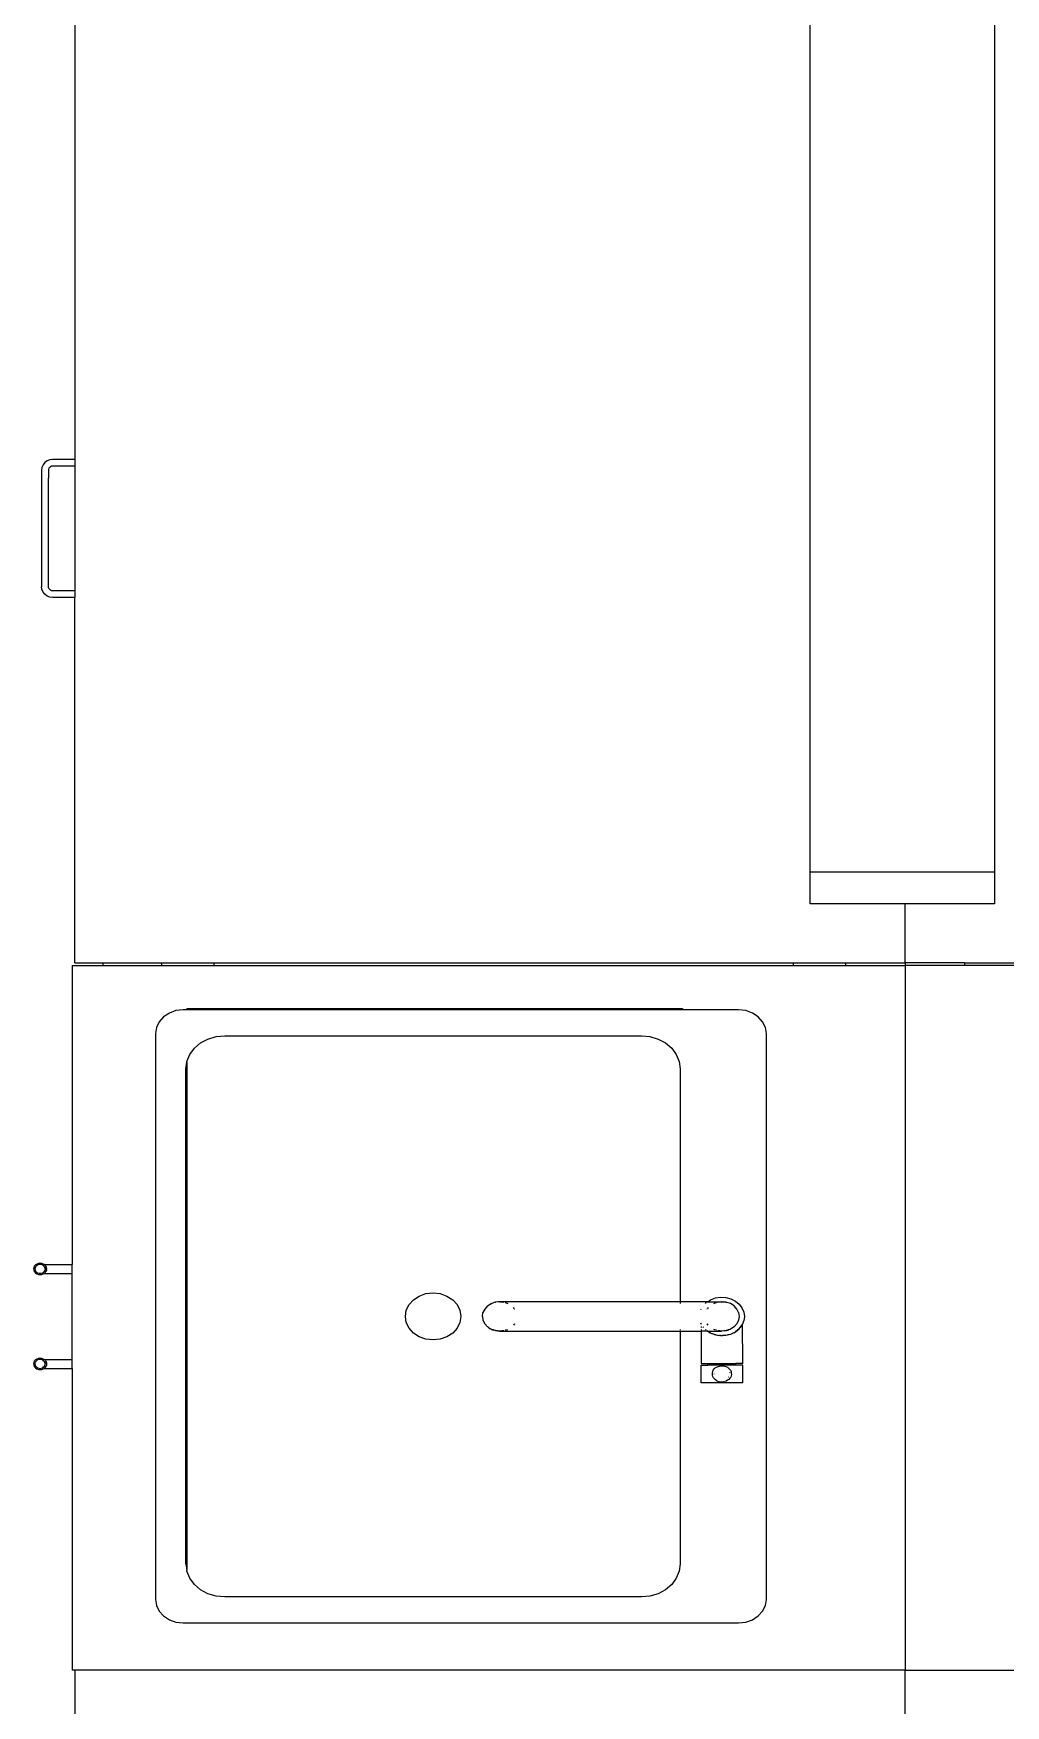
# Model space of a CAD drawing. Header units: metres. Extents: x 217 to 1422, y -179 to 129.
# Drawn here: x 1357.101 to 1357.892, y 62.871 to 64.23 of the extents above; entities that cross this region are included whole.
import ezdxf

# ---------------------------------------------------------------- set-up
doc = ezdxf.new("R2010")
doc.units = ezdxf.units.M
doc.header["$LTSCALE"] = 0.5
doc.header["$MEASUREMENT"] = 0
doc.layers.add('+1', color=255, linetype='Continuous')

# ---------------------------------------------------------------- blocks, each defined once
blk = doc.blocks.new('Chemistry Lab table pl')
at = {"layer": '+1', "transparency": 33554687}
for p, q in [((4.8403, 4.0984), (4.8403, 4.7734)), ((4.2653, 4.1467), (4.2653, 4.1891)), ((4.2676, 4.1891), (4.2676, 4.1467)), ((3.2906, 4.1712), (4.1917, 4.1712)), ((4.1917, 4.1712), (4.1917, 4.0212)), ((4.1917, 4.1712), (4.2175, 4.1712)), ((4.2175, 4.1712), (4.2175, 4.0984)), ((4.2653, 4.1467), (4.2653, 4.0984)), ((4.2653, 4.1467), (4.2676, 4.1467)), ((4.2676, 4.1467), (4.2676, 4.0984)), ((4.2653, 4.0984), (4.2175, 4.0984)), ((4.2175, 4.0984), (4.2175, 4.0212)), ((4.2653, 4.0984), (4.2676, 4.0984)), ((4.2653, 4.0501), (4.2653, 4.0984)), ((4.2676, 4.0984), (4.8403, 4.0984)), ((4.2676, 4.0501), (4.2676, 4.0984)), ((4.8981, 4.0984), (4.8403, 4.0984)), ((4.8403, 4.0984), (4.8403, 3.4234)), ((4.2653, 4.0078), (4.2653, 4.0501)), ((4.2653, 4.0501), (4.2676, 4.0501)), ((4.2676, 4.0078), (4.2676, 4.0501)), ((4.1917, 4.0212), (3.2906, 4.0212)), ((4.2175, 4.0212), (4.1917, 4.0212)), ((4.2653, 3.5365), (4.2653, 4.0078)), ((4.2676, 4.0078), (4.2653, 4.0078)), ((4.2676, 3.5365), (4.2676, 4.0078)), ((4.3178, 3.9848), (4.3132, 3.9825)), ((4.3228, 3.9856), (4.3178, 3.9848)), ((4.7828, 3.9856), (4.3228, 3.9856)), ((4.7877, 3.9848), (4.7828, 3.9856)), ((4.7923, 3.9825), (4.7877, 3.9848)), ((4.3062, 3.9743), (4.3042, 3.9688)), ((4.3092, 3.9789), (4.3062, 3.9743)), ((4.3132, 3.9825), (4.3092, 3.9789)), ((4.7963, 3.9789), (4.7923, 3.9825)), ((4.7994, 3.9743), (4.7963, 3.9789)), ((4.8013, 3.9688), (4.7994, 3.9743)), ((4.3042, 3.9688), (4.3036, 3.963)), ((4.3036, 3.963), (4.3036, 3.9174)), ((4.5374, 3.9526), (4.5385, 3.9567)), ((4.5385, 3.9567), (4.5403, 3.9604)), ((4.5403, 3.9604), (4.5427, 3.9635)), ((4.5424, 3.9565), (4.5417, 3.9545)), ((4.5443, 3.9594), (4.5424, 3.9565)), ((4.5427, 3.9635), (4.5458, 3.9658)), ((4.5468, 3.9617), (4.5443, 3.9594)), ((4.5458, 3.9658), (4.5492, 3.9673)), ((4.5497, 3.9631), (4.5468, 3.9617)), ((4.5492, 3.9673), (4.5528, 3.9678)), ((4.5497, 3.9631), (4.5528, 3.9635)), ((4.5528, 3.9678), (4.5563, 3.9673)), ((4.5528, 3.9635), (4.5559, 3.9631)), ((4.5559, 3.9631), (4.5587, 3.9617)), ((4.5587, 3.9664), (4.5563, 3.9673)), ((4.5588, 3.9663), (4.5587, 3.9664)), ((4.5612, 3.9594), (4.5587, 3.9617)), ((4.5911, 3.9664), (4.5588, 3.9663)), ((4.5588, 3.9663), (4.559, 3.9662)), ((4.5591, 3.9662), (4.559, 3.9662)), ((4.559, 3.9662), (4.559, 3.9662)), ((4.5597, 3.9658), (4.5591, 3.9662)), ((4.5597, 3.9658), (4.5598, 3.9658)), ((4.5598, 3.9658), (4.5607, 3.9652)), ((4.5628, 3.9635), (4.5598, 3.9658)), ((4.5607, 3.9652), (4.5617, 3.9644)), ((4.5609, 3.9596), (4.5616, 3.9589)), ((4.5612, 3.9594), (4.5616, 3.9589)), ((4.5616, 3.9589), (4.5618, 3.9587)), ((4.5618, 3.9586), (4.5616, 3.9589)), ((4.5628, 3.9635), (4.5617, 3.9644)), ((4.5618, 3.9587), (4.5626, 3.9574)), ((4.562, 3.9582), (4.5631, 3.9565)), ((4.5626, 3.9574), (4.5631, 3.9565)), ((4.5652, 3.9604), (4.5628, 3.9635)), ((4.5628, 3.9635), (4.564, 3.9621)), ((4.5631, 3.9565), (4.5633, 3.9561)), ((4.5633, 3.9561), (4.5633, 3.956)), ((4.5633, 3.956), (4.5639, 3.9545)), ((4.5633, 3.956), (4.5638, 3.9545)), ((4.564, 3.9621), (4.5652, 3.9604)), ((4.566, 3.9591), (4.5652, 3.9604)), ((4.5671, 3.9567), (4.5652, 3.9604)), ((4.566, 3.9591), (4.5666, 3.9579)), ((4.5671, 3.9567), (4.5666, 3.9579)), ((4.5675, 3.9554), (4.5671, 3.9567)), ((4.5681, 3.9526), (4.5671, 3.9567)), ((4.5911, 3.9664), (4.5911, 3.9607)), ((4.5923, 3.9607), (4.5911, 3.9607)), ((4.5911, 3.9381), (4.5911, 3.9607)), ((4.6067, 3.9664), (4.5923, 3.9664)), ((4.5923, 3.9664), (4.5923, 3.9607)), ((4.5923, 3.9607), (4.5923, 3.9381)), ((4.5948, 3.9549), (4.5956, 3.9557)), ((4.5956, 3.9557), (4.5966, 3.9564)), ((4.5966, 3.9564), (4.5977, 3.9569)), ((4.5977, 3.9569), (4.5988, 3.9571)), ((4.5988, 3.9571), (4.5999, 3.9572)), ((4.5999, 3.9572), (4.601, 3.957)), ((4.601, 3.957), (4.6021, 3.9566)), ((4.6021, 3.9566), (4.6031, 3.9559)), ((4.6031, 3.9559), (4.604, 3.9551)), ((4.6067, 3.9664), (4.6067, 3.9325)), ((4.8019, 3.963), (4.8013, 3.9688)), ((4.8019, 3.5115), (4.8019, 3.963)), ((4.5372, 3.9484), (4.5374, 3.9526)), ((4.5378, 3.9442), (4.5372, 3.9484)), ((4.5393, 3.9403), (4.5378, 3.9442)), ((4.5408, 3.9496), (4.5411, 3.9527)), ((4.5408, 3.9496), (4.5409, 3.951)), ((4.5408, 3.9494), (4.5408, 3.9496)), ((4.5408, 3.9494), (4.5408, 3.9493)), ((4.5408, 3.9493), (4.5408, 3.9492)), ((4.541, 3.9477), (4.5408, 3.9492)), ((4.5408, 3.9379), (4.5408, 3.9492)), ((4.5411, 3.9527), (4.5409, 3.951)), ((4.5411, 3.9461), (4.541, 3.9477)), ((4.5412, 3.9529), (4.5411, 3.9527)), ((4.5412, 3.9531), (4.5416, 3.9542)), ((4.5412, 3.9529), (4.5412, 3.9531)), ((4.5415, 3.9448), (4.5415, 3.945)), ((4.5416, 3.9543), (4.5417, 3.9545)), ((4.5416, 3.9542), (4.5416, 3.9543)), ((4.5422, 3.9429), (4.5416, 3.9446)), ((4.5639, 3.9446), (4.5633, 3.9429)), ((4.5638, 3.9545), (4.5643, 3.9531)), ((4.5643, 3.9531), (4.5639, 3.9545)), ((4.564, 3.945), (4.564, 3.9448)), ((4.5643, 3.9531), (4.5643, 3.9529)), ((4.5643, 3.9529), (4.5644, 3.9529)), ((4.5644, 3.9529), (4.5646, 3.951)), ((4.5644, 3.9529), (4.5645, 3.9512)), ((4.5645, 3.9477), (4.5644, 3.9461)), ((4.5645, 3.9512), (4.5647, 3.9494)), ((4.5647, 3.9492), (4.5645, 3.9477)), ((4.5646, 3.951), (4.5647, 3.9494)), ((4.5647, 3.9494), (4.5647, 3.9492)), ((4.5647, 3.9379), (4.5647, 3.9492)), ((4.5663, 3.9405), (4.5676, 3.9439)), ((4.5675, 3.9434), (4.5669, 3.9418)), ((4.5675, 3.9554), (4.5678, 3.9541)), ((4.5675, 3.9434), (4.5676, 3.9439)), ((4.5676, 3.9439), (4.5677, 3.9442)), ((4.5677, 3.9445), (4.5678, 3.9447)), ((4.5677, 3.9445), (4.5677, 3.9442)), ((4.5681, 3.9526), (4.5678, 3.9541)), ((4.5678, 3.9447), (4.5683, 3.9484)), ((4.5678, 3.9447), (4.568, 3.9458)), ((4.568, 3.9458), (4.5682, 3.9474)), ((4.5681, 3.9526), (4.5682, 3.9515)), ((4.5683, 3.9484), (4.5681, 3.9526)), ((4.5682, 3.9515), (4.5683, 3.9499)), ((4.5683, 3.9484), (4.5682, 3.9474)), ((4.5683, 3.9484), (4.5683, 3.9499)), ((4.5929, 3.9502), (4.5931, 3.9515)), ((4.5929, 3.9488), (4.5929, 3.9502)), ((4.5931, 3.9475), (4.5929, 3.9488)), ((4.5931, 3.9515), (4.5935, 3.9527)), ((4.5935, 3.9463), (4.5931, 3.9475)), ((4.5935, 3.9527), (4.5941, 3.9539)), ((4.594, 3.9451), (4.5935, 3.9463)), ((4.5947, 3.9441), (4.594, 3.9451)), ((4.5941, 3.9539), (4.5948, 3.9549)), ((4.5947, 3.9466), (4.5947, 3.9467)), ((4.5955, 3.9432), (4.5947, 3.9441)), ((4.5965, 3.9425), (4.5955, 3.9432)), ((4.5975, 3.942), (4.5965, 3.9425)), ((4.5986, 3.9417), (4.5975, 3.942)), ((4.598, 3.9434), (4.598, 3.9435)), ((4.5985, 3.9556), (4.5986, 3.9556)), ((4.5996, 3.9432), (4.5995, 3.9432)), ((4.6017, 3.9421), (4.6006, 3.9418)), ((4.6027, 3.9427), (4.6017, 3.9421)), ((4.6021, 3.9549), (4.6021, 3.9548)), ((4.6021, 3.9548), (4.6022, 3.9547)), ((4.6036, 3.9434), (4.6027, 3.9427)), ((4.6044, 3.9443), (4.6036, 3.9434)), ((4.604, 3.9551), (4.6047, 3.9541)), ((4.6051, 3.9454), (4.6044, 3.9443)), ((4.6047, 3.9541), (4.6053, 3.953)), ((4.6048, 3.9495), (4.6048, 3.9494)), ((4.6051, 3.9454), (4.6056, 3.9466)), ((4.6053, 3.953), (4.6057, 3.9518)), ((4.6056, 3.9466), (4.6059, 3.9479)), ((4.606, 3.9505), (4.6057, 3.9518)), ((4.6061, 3.9492), (4.6059, 3.9479)), ((4.606, 3.9505), (4.6061, 3.9492)), ((4.5408, 3.9379), (4.5393, 3.9403)), ((4.5412, 3.9371), (4.5408, 3.9379)), ((4.5408, 3.9379), (4.5408, 3.9156)), ((4.5422, 3.9361), (4.5416, 3.9367)), ((4.5456, 3.9383), (4.5463, 3.9377)), ((4.5467, 3.9373), (4.5465, 3.9374)), ((4.5471, 3.9324), (4.5465, 3.9327)), ((4.559, 3.9327), (4.5584, 3.9324)), ((4.5587, 3.9325), (4.5584, 3.9324)), ((4.5584, 3.9324), (4.5584, 3.9324)), ((4.5588, 3.9325), (4.5587, 3.9325)), ((4.559, 3.9374), (4.5588, 3.9373)), ((4.5588, 3.9325), (4.559, 3.9326)), ((4.5588, 3.9325), (4.559, 3.9325)), ((4.5599, 3.9383), (4.5592, 3.9377)), ((4.5607, 3.9325), (4.5609, 3.9325)), ((4.5613, 3.9341), (4.5612, 3.9341)), ((4.5612, 3.9341), (4.5613, 3.9341)), ((4.5618, 3.9345), (4.5613, 3.9341)), ((4.5615, 3.9325), (4.5618, 3.9325)), ((4.5618, 3.9346), (4.5618, 3.9345)), ((4.5639, 3.9367), (4.5633, 3.9361)), ((4.5639, 3.9367), (4.5633, 3.936)), ((4.5633, 3.936), (4.5639, 3.9367)), ((4.5633, 3.9325), (4.5639, 3.9325)), ((4.5643, 3.9371), (4.5647, 3.9379)), ((4.5643, 3.9371), (4.5647, 3.9377)), ((4.5643, 3.9371), (4.5647, 3.9377)), ((4.5644, 3.9325), (4.5647, 3.9325)), ((4.5647, 3.9379), (4.566, 3.9398)), ((4.5651, 3.9382), (4.5647, 3.9377)), ((4.5647, 3.9379), (4.5647, 3.9377)), ((4.5647, 3.9377), (4.5647, 3.9325)), ((4.5647, 3.9325), (4.5911, 3.9325)), ((4.5647, 3.9156), (4.5647, 3.9325)), ((4.566, 3.9398), (4.5651, 3.9382)), ((4.5651, 3.9382), (4.566, 3.9398)), ((4.566, 3.9398), (4.5661, 3.9401)), ((4.5661, 3.9401), (4.566, 3.9398)), ((4.5661, 3.9401), (4.5662, 3.9401)), ((4.5663, 3.9405), (4.5662, 3.9403)), ((4.5662, 3.9403), (4.5662, 3.9401)), ((4.5663, 3.9405), (4.5669, 3.9418)), ((4.5923, 3.9381), (4.5911, 3.9381)), ((4.5911, 3.9325), (4.5911, 3.9381)), ((4.5923, 3.9325), (4.5923, 3.9381)), ((4.6067, 3.9325), (4.5923, 3.9325)), ((4.5995, 3.9417), (4.5986, 3.9417)), ((4.6006, 3.9418), (4.5995, 3.9417)), ((4.3026, 3.9174), (4.3036, 3.9174)), ((4.3026, 3.5375), (4.3026, 3.9174)), ((4.3036, 3.9174), (4.3036, 3.5376)), ((4.3455, 3.9148), (4.3515, 3.9156)), ((4.3515, 3.9156), (4.5408, 3.9156)), ((4.5408, 3.9156), (4.5411, 3.9156)), ((4.5408, 3.9156), (4.5408, 3.769)), ((4.5416, 3.9156), (4.5422, 3.9156)), ((4.5633, 3.9156), (4.5639, 3.9156)), ((4.5644, 3.9156), (4.5647, 3.9156)), ((4.5647, 3.9156), (4.754, 3.9156)), ((4.5647, 3.769), (4.5647, 3.9156)), ((4.754, 3.9156), (4.76, 3.9148)), ((4.3273, 3.8977), (4.3305, 3.9037)), ((4.3305, 3.9037), (4.3348, 3.9087)), ((4.3348, 3.9087), (4.3399, 3.9124)), ((4.3399, 3.9124), (4.3455, 3.9148)), ((4.76, 3.9148), (4.7656, 3.9124)), ((4.7656, 3.9124), (4.7707, 3.9087)), ((4.7707, 3.9087), (4.775, 3.9037)), ((4.775, 3.9037), (4.7782, 3.8977)), ((4.3247, 3.884), (4.3253, 3.891)), ((4.3253, 3.891), (4.3273, 3.8977)), ((4.7782, 3.8977), (4.7802, 3.891)), ((4.7802, 3.891), (4.7808, 3.884)), ((4.3247, 3.5453), (4.3247, 3.884)), ((4.7808, 3.884), (4.7808, 3.5453)), ((4.5463, 3.7806), (4.5456, 3.78)), ((4.5465, 3.7808), (4.5467, 3.781)), ((4.5588, 3.781), (4.559, 3.7808)), ((4.5592, 3.7806), (4.5599, 3.78)), ((4.5408, 3.769), (4.541, 3.7706)), ((4.5408, 3.7688), (4.5408, 3.769)), ((4.5408, 3.7688), (4.5409, 3.7673)), ((4.5408, 3.7688), (4.5411, 3.7656)), ((4.5409, 3.7673), (4.5411, 3.7656)), ((4.541, 3.7706), (4.5411, 3.7721)), ((4.5411, 3.7656), (4.5411, 3.7655)), ((4.5412, 3.7654), (4.5411, 3.7655)), ((4.5412, 3.7652), (4.5412, 3.7654)), ((4.5415, 3.7733), (4.5415, 3.7735)), ((4.5416, 3.7736), (4.5422, 3.7753)), ((4.5639, 3.7736), (4.5633, 3.7753)), ((4.564, 3.7735), (4.564, 3.7733)), ((4.5644, 3.7655), (4.5643, 3.7654)), ((4.5643, 3.7654), (4.5643, 3.7652)), ((4.5644, 3.7721), (4.5645, 3.7706)), ((4.5647, 3.7687), (4.5644, 3.7655)), ((4.5646, 3.7673), (4.5644, 3.7655)), ((4.5645, 3.7706), (4.5647, 3.769)), ((4.5646, 3.7673), (4.5647, 3.7687)), ((4.5647, 3.7689), (4.5647, 3.769)), ((4.5647, 3.7689), (4.5647, 3.7688)), ((4.5647, 3.7688), (4.5647, 3.7687)), ((4.5412, 3.7652), (4.5416, 3.7639)), ((4.5417, 3.7638), (4.5416, 3.7639)), ((4.5417, 3.7638), (4.542, 3.7629)), ((4.542, 3.7629), (4.5422, 3.7624)), ((4.5422, 3.7622), (4.5422, 3.7624)), ((4.5424, 3.7618), (4.5422, 3.7622)), ((4.5443, 3.7588), (4.5424, 3.7618)), ((4.5443, 3.7588), (4.5468, 3.7566)), ((4.5468, 3.7566), (4.5497, 3.7552)), ((4.5528, 3.7547), (4.5497, 3.7552)), ((4.5528, 3.7547), (4.5559, 3.7552)), ((4.5559, 3.7552), (4.5587, 3.7566)), ((4.5612, 3.7588), (4.5587, 3.7566)), ((4.5617, 3.7596), (4.5612, 3.7588)), ((4.5618, 3.7598), (4.5617, 3.7596)), ((4.562, 3.7601), (4.5618, 3.7598)), ((4.5631, 3.7618), (4.562, 3.7601)), ((4.562, 3.7601), (4.5626, 3.7608)), ((4.5626, 3.7608), (4.5631, 3.7618)), ((4.5633, 3.7622), (4.5631, 3.7618)), ((4.5633, 3.7622), (4.5639, 3.7638)), ((4.5638, 3.7638), (4.5633, 3.7622)), ((4.5633, 3.7622), (4.5633, 3.7622)), ((4.5643, 3.7652), (4.5638, 3.7638)), ((4.5643, 3.7652), (4.5639, 3.7638)), ((4.5342, 3.7205), (4.5362, 3.7259)), ((4.5362, 3.7259), (4.5392, 3.7306)), ((4.5392, 3.7306), (4.5432, 3.7342)), ((4.5432, 3.7342), (4.5478, 3.7364)), ((4.5478, 3.7364), (4.5528, 3.7372)), ((4.5528, 3.7372), (4.5577, 3.7364)), ((4.5577, 3.7364), (4.5623, 3.7342)), ((4.5623, 3.7342), (4.5663, 3.7306)), ((4.5663, 3.7306), (4.5694, 3.7259)), ((4.5694, 3.7259), (4.5713, 3.7205)), ((4.5336, 3.7146), (4.5342, 3.7205)), ((4.5342, 3.7088), (4.5336, 3.7146)), ((4.5713, 3.7205), (4.5719, 3.7146)), ((4.5719, 3.7146), (4.5713, 3.7088)), ((4.5362, 3.7034), (4.5342, 3.7088)), ((4.5392, 3.6987), (4.5362, 3.7034)), ((4.5432, 3.6951), (4.5392, 3.6987)), ((4.5663, 3.6987), (4.5623, 3.6951)), ((4.5694, 3.7034), (4.5663, 3.6987)), ((4.5713, 3.7088), (4.5694, 3.7034)), ((4.5478, 3.6928), (4.5432, 3.6951)), ((4.5528, 3.6921), (4.5478, 3.6928)), ((4.5577, 3.6928), (4.5528, 3.6921)), ((4.5623, 3.6951), (4.5577, 3.6928)), ((4.2653, 3.4942), (4.2653, 3.5365)), ((4.2653, 3.5365), (4.2676, 3.5365)), ((4.2676, 3.4942), (4.2676, 3.5365)), ((4.3031, 3.5376), (4.3026, 3.5375)), ((4.3026, 3.5333), (4.3026, 3.5375)), ((4.3036, 3.5376), (4.3035, 3.5376)), ((4.3036, 3.5376), (4.3036, 3.5334)), ((4.3253, 3.5383), (4.3247, 3.5453)), ((4.3273, 3.5316), (4.3253, 3.5383)), ((4.7802, 3.5383), (4.7782, 3.5316)), ((4.7808, 3.5453), (4.7802, 3.5383)), ((4.3031, 3.5334), (4.3026, 3.5333)), ((4.3026, 3.5144), (4.3026, 3.5333)), ((4.3036, 3.5334), (4.3035, 3.5334)), ((4.3036, 3.5334), (4.3036, 3.5144)), ((4.3305, 3.5256), (4.3273, 3.5316)), ((4.3348, 3.5206), (4.3305, 3.5256)), ((4.775, 3.5256), (4.7707, 3.5206)), ((4.7782, 3.5316), (4.775, 3.5256)), ((4.3026, 3.5144), (4.3036, 3.5144)), ((4.3036, 3.5144), (4.3036, 3.5115)), ((4.3036, 3.5115), (4.3042, 3.5056)), ((4.3399, 3.5168), (4.3348, 3.5206)), ((4.3455, 3.5145), (4.3399, 3.5168)), ((4.3461, 3.5144), (4.3455, 3.5145)), ((4.3461, 3.5144), (4.7594, 3.5144)), ((4.3515, 3.5137), (4.3461, 3.5144)), ((4.754, 3.5137), (4.3515, 3.5137)), ((4.754, 3.5137), (4.7594, 3.5144)), ((4.76, 3.5145), (4.7594, 3.5144)), ((4.7656, 3.5168), (4.76, 3.5145)), ((4.7707, 3.5206), (4.7656, 3.5168)), ((4.8013, 3.5056), (4.8019, 3.5115)), ((4.2653, 3.4461), (4.2653, 3.4942)), ((4.2676, 3.4942), (4.2653, 3.4942)), ((4.2676, 3.4461), (4.2676, 3.4942)), ((4.3042, 3.5056), (4.3062, 3.5002)), ((4.3062, 3.5002), (4.3092, 3.4955)), ((4.3092, 3.4955), (4.3132, 3.4919)), ((4.7923, 3.4919), (4.7963, 3.4955)), ((4.7963, 3.4955), (4.7994, 3.5002)), ((4.7994, 3.5002), (4.8013, 3.5056)), ((4.3132, 3.4919), (4.3178, 3.4897)), ((4.3178, 3.4897), (4.3228, 3.4889)), ((4.3228, 3.4889), (4.7828, 3.4889)), ((4.7828, 3.4889), (4.7877, 3.4897)), ((4.7877, 3.4897), (4.7923, 3.4919)), ((4.2653, 3.4234), (4.2653, 3.4461)), ((4.2653, 3.4461), (4.2676, 3.4461)), ((4.2676, 3.4212), (4.2676, 3.4461)), ((3.3349, 3.4234), (3.8561, 3.4234)), ((3.8561, 3.4234), (3.8561, 3.4052)), ((3.8561, 3.4234), (3.8615, 3.4234)), ((3.8615, 3.4234), (3.8615, 3.4055)), ((3.8615, 3.4234), (3.9629, 3.4234)), ((3.9629, 3.4234), (3.9629, 3.4055)), ((3.9629, 3.4234), (3.9684, 3.4234)), ((3.9684, 3.4234), (3.9684, 3.4052)), ((4.2653, 3.4234), (3.9684, 3.4234)), ((4.2676, 3.4212), (4.5105, 3.4212)), ((4.5105, 3.3982), (4.5105, 3.4212)), ((4.5178, 3.4212), (4.5105, 3.4212)), ((4.5178, 3.3982), (4.5178, 3.4212)), ((4.5877, 3.4212), (4.5178, 3.4212)), ((4.5877, 3.3982), (4.5877, 3.4212)), ((4.595, 3.4212), (4.5877, 3.4212)), ((4.595, 3.3982), (4.595, 3.4212)), ((4.595, 3.4212), (4.8403, 3.4212)), ((4.8403, 3.4234), (4.8403, 3.4212)), ((4.8403, 3.4234), (5.1516, 3.4234)), ((3.8561, 3.4052), (3.8564, 3.403)), ((3.8564, 3.403), (3.8573, 3.4008)), ((3.8573, 3.4008), (3.8587, 3.399)), ((3.8587, 3.399), (3.8606, 3.3975)), ((3.8615, 3.4055), (3.8617, 3.4044)), ((3.8617, 3.4044), (3.862, 3.4036)), ((3.862, 3.4036), (3.8626, 3.4029)), ((3.8626, 3.4029), (3.8633, 3.4023)), ((3.8633, 3.4023), (3.8642, 3.4019)), ((3.8642, 3.4019), (3.8652, 3.4018)), ((3.8652, 3.4018), (3.8713, 3.4018)), ((3.9531, 3.4018), (3.8713, 3.4018)), ((3.9592, 3.4018), (3.9531, 3.4018)), ((3.9603, 3.4019), (3.9592, 3.4018)), ((3.9611, 3.4023), (3.9603, 3.4019)), ((3.9619, 3.4029), (3.9611, 3.4023)), ((3.9624, 3.4036), (3.9619, 3.4029)), ((3.9628, 3.4044), (3.9624, 3.4036)), ((3.9629, 3.4055), (3.9628, 3.4044)), ((3.9657, 3.399), (3.9639, 3.3975)), ((3.9672, 3.4008), (3.9657, 3.399)), ((3.9681, 3.403), (3.9672, 3.4008)), ((3.9684, 3.4052), (3.9681, 3.403)), ((4.5106, 3.3984), (4.5105, 3.3982)), ((4.5107, 3.3986), (4.5106, 3.3985)), ((4.5106, 3.3985), (4.5106, 3.3984)), ((4.5109, 3.3988), (4.5107, 3.3986)), ((4.511, 3.3989), (4.5109, 3.3988)), ((4.5119, 3.3997), (4.511, 3.3989)), ((4.5115, 3.3994), (4.511, 3.3989)), ((4.5119, 3.3997), (4.5115, 3.3994)), ((4.5124, 3.3987), (4.5116, 3.398)), ((4.513, 3.4002), (4.5119, 3.3997)), ((4.5119, 3.3997), (4.5123, 3.4)), ((4.513, 3.4002), (4.5123, 3.4)), ((4.5132, 3.3991), (4.5124, 3.3987)), ((4.5137, 3.4004), (4.513, 3.4002)), ((4.5142, 3.3993), (4.5132, 3.3991)), ((4.5137, 3.4004), (4.5142, 3.4004)), ((4.5146, 3.4004), (4.5142, 3.4004)), ((4.5142, 3.3993), (4.5151, 3.3991)), ((4.5146, 3.4004), (4.5153, 3.4002)), ((4.516, 3.3987), (4.5151, 3.3991)), ((4.5153, 3.4002), (4.516, 3.4)), ((4.5153, 3.4002), (4.5164, 3.3997)), ((4.5164, 3.3997), (4.516, 3.4)), ((4.5167, 3.398), (4.516, 3.3987)), ((4.5164, 3.3997), (4.5165, 3.3996)), ((4.5168, 3.3994), (4.5165, 3.3996)), ((4.5165, 3.3996), (4.5168, 3.3993)), ((4.5168, 3.3994), (4.5174, 3.3989)), ((4.5174, 3.3989), (4.5176, 3.3986)), ((4.5177, 3.3985), (4.5176, 3.3986)), ((4.5177, 3.3984), (4.5177, 3.3985)), ((4.5178, 3.3982), (4.5177, 3.3984)), ((4.5877, 3.3982), (4.5878, 3.3984)), ((4.5878, 3.3985), (4.5879, 3.3986)), ((4.5878, 3.3984), (4.5878, 3.3985)), ((4.5879, 3.3986), (4.5881, 3.3988)), ((4.5887, 3.3994), (4.5881, 3.3988)), ((4.5887, 3.3994), (4.5891, 3.3997)), ((4.5896, 3.3987), (4.5888, 3.398)), ((4.5902, 3.4002), (4.5891, 3.3997)), ((4.5891, 3.3997), (4.5895, 3.4)), ((4.5895, 3.4), (4.5902, 3.4002)), ((4.5904, 3.3991), (4.5896, 3.3987)), ((4.5909, 3.4004), (4.5902, 3.4002)), ((4.5904, 3.3991), (4.5914, 3.3993)), ((4.5909, 3.4004), (4.5914, 3.4004)), ((4.5914, 3.4004), (4.5918, 3.4004)), ((4.5923, 3.3991), (4.5914, 3.3993)), ((4.5918, 3.4004), (4.5923, 3.4003)), ((4.5923, 3.4003), (4.5925, 3.4002)), ((4.5932, 3.3987), (4.5923, 3.3991)), ((4.5925, 3.4002), (4.5932, 3.4)), ((4.5932, 3.4), (4.5936, 3.3997)), ((4.5939, 3.398), (4.5932, 3.3987)), ((4.5936, 3.3997), (4.594, 3.3994)), ((4.5936, 3.3997), (4.5946, 3.3989)), ((4.594, 3.3994), (4.5946, 3.3989)), ((4.5946, 3.3989), (4.5948, 3.3986)), ((4.5948, 3.3986), (4.5949, 3.3985)), ((4.5949, 3.3985), (4.5949, 3.3984)), ((4.5949, 3.3984), (4.595, 3.3982)), ((3.8606, 3.3975), (3.8627, 3.3966)), ((3.8627, 3.3966), (3.8649, 3.3963)), ((3.8649, 3.3963), (3.9596, 3.3963)), ((3.9617, 3.3966), (3.9596, 3.3963)), ((3.9639, 3.3975), (3.9617, 3.3966)), ((4.5098, 3.3964), (4.5096, 3.395)), ((4.5096, 3.395), (4.5098, 3.3937)), ((4.5102, 3.3977), (4.5098, 3.3964)), ((4.5098, 3.3937), (4.5102, 3.3924)), ((4.5105, 3.3982), (4.5102, 3.3977)), ((4.5102, 3.3924), (4.5109, 3.3913)), ((4.5105, 3.3982), (4.5105, 3.3982)), ((4.5107, 3.3961), (4.5106, 3.395)), ((4.5106, 3.395), (4.5107, 3.394)), ((4.511, 3.3972), (4.5107, 3.3961)), ((4.5107, 3.394), (4.511, 3.3929)), ((4.5109, 3.3913), (4.5119, 3.3904)), ((4.5116, 3.398), (4.511, 3.3972)), ((4.511, 3.3929), (4.5116, 3.3921)), ((4.5116, 3.3921), (4.5124, 3.3914)), ((4.5119, 3.3904), (4.513, 3.3899)), ((4.5124, 3.3914), (4.5132, 3.391)), ((4.513, 3.3899), (4.5142, 3.3897)), ((4.5132, 3.391), (4.5142, 3.3908)), ((4.5142, 3.3908), (4.5151, 3.391)), ((4.5142, 3.3897), (4.5153, 3.3899)), ((4.5151, 3.391), (4.516, 3.3914)), ((4.5153, 3.3899), (4.5164, 3.3904)), ((4.516, 3.3914), (4.5167, 3.3921)), ((4.5164, 3.3904), (4.5174, 3.3913)), ((4.5173, 3.3972), (4.5167, 3.398)), ((4.5167, 3.3921), (4.5173, 3.3929)), ((4.5176, 3.3961), (4.5173, 3.3972)), ((4.5173, 3.3929), (4.5176, 3.394)), ((4.5174, 3.3913), (4.5181, 3.3924)), ((4.5177, 3.395), (4.5176, 3.3961)), ((4.5176, 3.394), (4.5177, 3.395)), ((4.5178, 3.3982), (4.5178, 3.3982)), ((4.5178, 3.3982), (4.5181, 3.3977)), ((4.5186, 3.3964), (4.5181, 3.3977)), ((4.5181, 3.3924), (4.5186, 3.3937)), ((4.5187, 3.395), (4.5186, 3.3964)), ((4.5186, 3.3937), (4.5187, 3.395)), ((4.587, 3.3964), (4.5868, 3.395)), ((4.5868, 3.395), (4.587, 3.3937)), ((4.5874, 3.3977), (4.587, 3.3964)), ((4.587, 3.3937), (4.5874, 3.3924)), ((4.5877, 3.3982), (4.5874, 3.3977)), ((4.5874, 3.3924), (4.5881, 3.3913)), ((4.5877, 3.3982), (4.5877, 3.3982)), ((4.5879, 3.3961), (4.5878, 3.395)), ((4.5878, 3.395), (4.5879, 3.394)), ((4.5882, 3.3972), (4.5879, 3.3961)), ((4.5879, 3.394), (4.5882, 3.3929)), ((4.5881, 3.3913), (4.5891, 3.3904)), ((4.5888, 3.398), (4.5882, 3.3972)), ((4.5882, 3.3929), (4.5888, 3.3921)), ((4.5888, 3.3921), (4.5896, 3.3914)), ((4.5891, 3.3904), (4.5902, 3.3899)), ((4.5896, 3.3914), (4.5904, 3.391)), ((4.5902, 3.3899), (4.5914, 3.3897)), ((4.5914, 3.3908), (4.5904, 3.391)), ((4.5914, 3.3908), (4.5923, 3.391)), ((4.5914, 3.3897), (4.5925, 3.3899)), ((4.5923, 3.391), (4.5932, 3.3914)), ((4.5925, 3.3899), (4.5936, 3.3904)), ((4.5932, 3.3914), (4.5939, 3.3921)), ((4.5936, 3.3904), (4.5946, 3.3913)), ((4.5945, 3.3972), (4.5939, 3.398)), ((4.5939, 3.3921), (4.5945, 3.3929)), ((4.5948, 3.3961), (4.5945, 3.3972)), ((4.5945, 3.3929), (4.5948, 3.394)), ((4.5946, 3.3913), (4.5953, 3.3924)), ((4.595, 3.395), (4.5948, 3.3961)), ((4.5948, 3.394), (4.595, 3.395)), ((4.595, 3.3982), (4.595, 3.3982)), ((4.595, 3.3982), (4.5953, 3.3977)), ((4.5958, 3.3964), (4.5953, 3.3977)), ((4.5953, 3.3924), (4.5958, 3.3937)), ((4.5959, 3.395), (4.5958, 3.3964)), ((4.5958, 3.3937), (4.5959, 3.395))]:
    blk.add_line(p, q, dxfattribs=at)
blk = doc.blocks.new('PLAN FF')
at = {"layer": '+1', "transparency": 33554687, "rotation": 269.9999999999999}
blk.add_blockref('Chemistry Lab table pl', (1353.7115, 67.7399), dxfattribs=at)

msp = doc.modelspace()

# ---------------------------------------------------------------- block references
at = {"transparency": 33554687}
msp.add_blockref('PLAN FF', (0, 0), dxfattribs=at)

doc.saveas('drawing.dxf')
